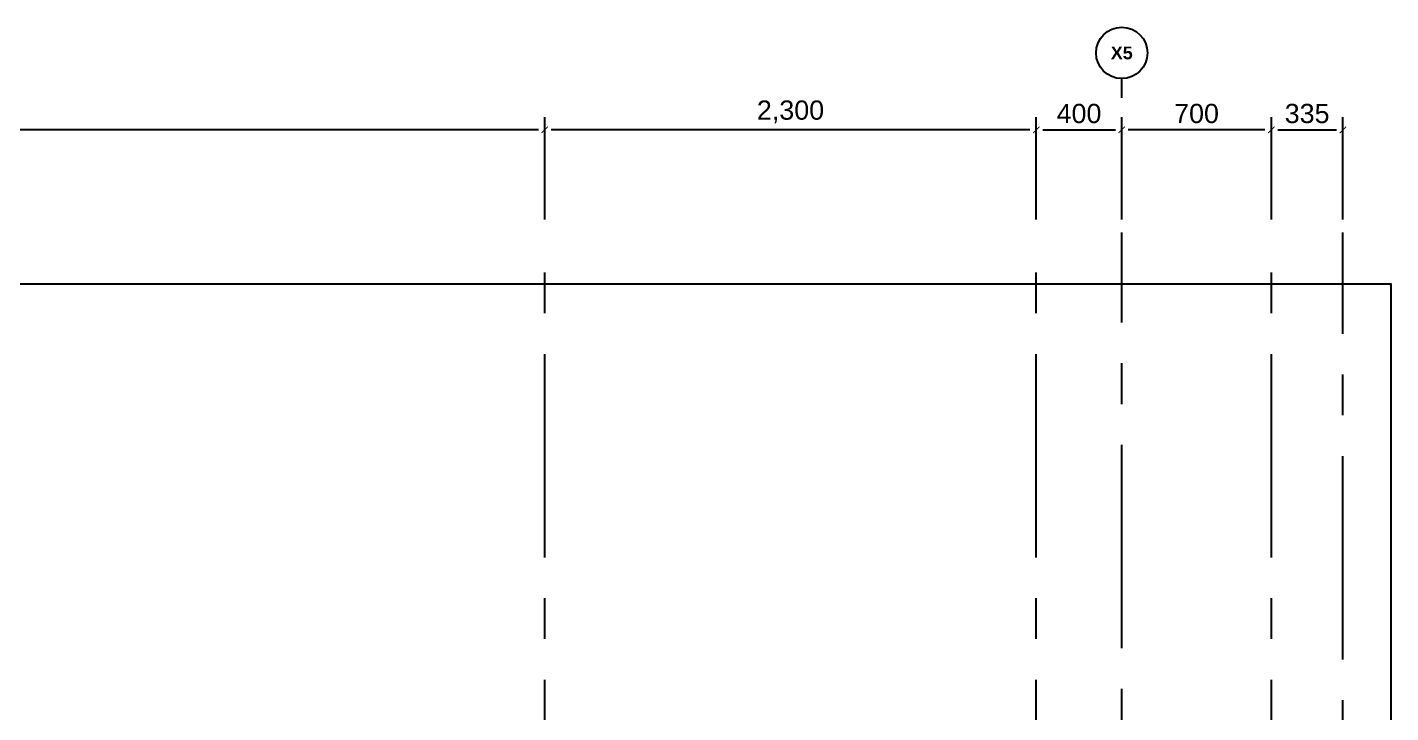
# Model space of a CAD drawing. Header units: millimetres. Extents: x 1155 to 49564, y 630 to 17190.
# Drawn here: x 15625 to 22005, y 12731 to 15938 of the extents above; entities that cross this region are included whole.
import ezdxf
from ezdxf.enums import TextEntityAlignment as Align

# ---------------------------------------------------------------- set-up
doc = ezdxf.new("R2010")
doc.units = ezdxf.units.MM
doc.header["$LTSCALE"] = 30
doc.header["$PDMODE"] = 1
doc.linetypes.add('CENTER', pattern=[50.8, 31.75, -6.35, 6.35, -6.35])
doc.layers.get('Defpoints').update_dxf_attribs({"color": 140})
doc.layers.add('A-기준선', color=144, linetype='Continuous', plot=False)
for name, color, linetype in [('CTR', 1, 'CENTER'), ('DIM', 7, 'Continuous'), ('TAG-BUBBLE', 6, 'Continuous')]:
    doc.layers.add(name, color=color, linetype=linetype)
doc.styles.add('00-GRID$0$ARIAL', font='arial.ttf')
doc.styles.add('ARIAL B', font='arialbd.ttf')
doc.dimstyles.new('CJA-30', dxfattribs={"dimscale": 30, "dimtxt": 3, "dimasz": 1, "dimexe": 2, "dimexo": 2, "dimgap": 1, "dimtad": 1, "dimdec": 0, "dimdsep": 46, "dimlunit": 6, "dimtxsty": '00-GRID$0$ARIAL', "dimblk": '00-GRID$0$_ArchTick', "dimcen": 1, "dimclrd": 7, "dimclre": 7, "dimclrt": 3, "dimadec": 0, "dimazin": 0, "dimtfac": 1, "dimtdec": 0, "dimtix": 1, "dimtmove": 2, "dimatfit": 3, "dimldrblk": '00-GRID$0$_ArchTick', "dimfxl": 1, "dimtolj": 1, "dimarcsym": 0})

# ---------------------------------------------------------------- blocks, each defined once
blk = doc.blocks.new('TAG-BUBBLE')
at = {"layer": 'TAG-BUBBLE', "ltscale": 0.2}
blk.add_line((0, 0), (0, 3), dxfattribs=at)
blk.add_circle((0, 7), 4, dxfattribs=at)
at = {"layer": 'TAG-BUBBLE', "color": 3, "style": 'ARIAL B'}
blk.add_attdef('GRID', text='', height=2, dxfattribs=at).set_placement((0, 7), align=Align.MIDDLE_CENTER)
blk = doc.blocks.new('00-GRID$0$_ArchTick')
at = {"color": 0, "linetype": 'ByBlock', "const_width": 0.15}
blk.add_lwpolyline([(-0.5, -0.5), (0.5, 0.5)], dxfattribs=at)
blk = doc.blocks.new('*D27')
at = {"layer": 'Defpoints', "color": 0}
for p in [(20746.3, 15458.3, 0), (20346.3, 14978.3), (20746.3, 14978.3)]:
    blk.add_point(p, dxfattribs=at)
at = {"layer": 'DIM', "color": 7, "lineweight": -2}
for p, q in [((20346.3, 15038.3), (20346.3, 15518.3)), ((20746.3, 15038.3), (20746.3, 15518.3)), ((20376.3, 15458.3), (20716.3, 15458.3))]:
    blk.add_line(p, q, dxfattribs=at)
at = {"layer": 'DIM', "color": 7, "lineweight": -2, "xscale": 30, "yscale": 30, "zscale": 30, "rotation": 180}
blk.add_blockref('00-GRID$0$_ArchTick', (20346.3, 15458.3), dxfattribs=at)
at = {"layer": 'DIM', "color": 7, "lineweight": -2, "xscale": 30, "yscale": 30, "zscale": 30}
blk.add_blockref('00-GRID$0$_ArchTick', (20746.3, 15458.3), dxfattribs=at)
at = {"layer": 'DIM', "color": 3, "insert": (20546.3, 15534.3), "char_height": 90, "attachment_point": 5, "style": '00-GRID$0$ARIAL'}
blk.add_mtext('\\A1;400', dxfattribs=at)
blk = doc.blocks.new('*D28')
at = {"layer": 'Defpoints', "color": 0}
for p in [(20746.3, 15458.3, 0), (20746.3, 14978.3), (21446.3, 14978.3)]:
    blk.add_point(p, dxfattribs=at)
at = {"layer": 'DIM', "color": 7, "lineweight": -2}
for p, q in [((20746.3, 15038.3), (20746.3, 15518.3)), ((21446.3, 15038.3), (21446.3, 15518.3)), ((21416.3, 15458.3), (20776.3, 15458.3))]:
    blk.add_line(p, q, dxfattribs=at)
at = {"layer": 'DIM', "color": 7, "lineweight": -2, "xscale": 30, "yscale": 30, "zscale": 30, "rotation": 180}
blk.add_blockref('00-GRID$0$_ArchTick', (20746.3, 15458.3), dxfattribs=at)
at = {"layer": 'DIM', "color": 7, "lineweight": -2, "xscale": 30, "yscale": 30, "zscale": 30}
blk.add_blockref('00-GRID$0$_ArchTick', (21446.3, 15458.3), dxfattribs=at)
at = {"layer": 'DIM', "color": 3, "insert": (21096.3, 15534.3), "char_height": 90, "attachment_point": 5, "style": '00-GRID$0$ARIAL'}
blk.add_mtext('\\A1;700', dxfattribs=at)
blk = doc.blocks.new('*D29')
at = {"layer": 'Defpoints', "color": 0}
for p in [(12546.3, 15458.3), (12546.3, 14978.3), (18046.3, 14978.3)]:
    blk.add_point(p, dxfattribs=at)
at = {"layer": 'DIM', "color": 7, "lineweight": -2}
for p, q in [((12546.3, 15038.3), (12546.3, 15518.3)), ((18046.3, 15038.3), (18046.3, 15518.3)), ((18016.3, 15458.3), (12576.3, 15458.3))]:
    blk.add_line(p, q, dxfattribs=at)
at = {"layer": 'DIM', "color": 7, "lineweight": -2, "xscale": 30, "yscale": 30, "zscale": 30, "rotation": 180}
blk.add_blockref('00-GRID$0$_ArchTick', (12546.3, 15458.3), dxfattribs=at)
at = {"layer": 'DIM', "color": 7, "lineweight": -2, "xscale": 30, "yscale": 30, "zscale": 30}
blk.add_blockref('00-GRID$0$_ArchTick', (18046.3, 15458.3), dxfattribs=at)
at = {"layer": 'DIM', "color": 3, "insert": (15296.3, 15542.4), "char_height": 90, "attachment_point": 5, "style": '00-GRID$0$ARIAL'}
blk.add_mtext('\\A1;5,500', dxfattribs=at)
blk = doc.blocks.new('*D35')
at = {"layer": 'Defpoints', "color": 0}
for p in [(18046.3, 15458.3, 0), (18046.3, 14978.3), (20346.3, 14978.3)]:
    blk.add_point(p, dxfattribs=at)
at = {"layer": 'DIM', "color": 7, "lineweight": -2}
for p, q in [((18046.3, 15038.3), (18046.3, 15518.3)), ((20346.3, 15038.3), (20346.3, 15518.3)), ((20316.3, 15458.3), (18076.3, 15458.3))]:
    blk.add_line(p, q, dxfattribs=at)
at = {"layer": 'DIM', "color": 7, "lineweight": -2, "xscale": 30, "yscale": 30, "zscale": 30, "rotation": 180}
blk.add_blockref('00-GRID$0$_ArchTick', (18046.3, 15458.3), dxfattribs=at)
at = {"layer": 'DIM', "color": 7, "lineweight": -2, "xscale": 30, "yscale": 30, "zscale": 30}
blk.add_blockref('00-GRID$0$_ArchTick', (20346.3, 15458.3), dxfattribs=at)
at = {"layer": 'DIM', "color": 3, "insert": (19196.3, 15542.4), "char_height": 90, "attachment_point": 5, "style": '00-GRID$0$ARIAL'}
blk.add_mtext('\\A1;2,300', dxfattribs=at)
blk = doc.blocks.new('*D108')
at = {"layer": 'Defpoints', "color": 0}
for p in [(21781.3, 15458.3, 0), (21446.3, 14978.3), (21781.3, 14978.3)]:
    blk.add_point(p, dxfattribs=at)
at = {"layer": 'DIM', "color": 7, "lineweight": -2}
for p, q in [((21446.3, 15038.3), (21446.3, 15518.3)), ((21781.3, 15038.3), (21781.3, 15518.3)), ((21476.3, 15458.3), (21751.3, 15458.3))]:
    blk.add_line(p, q, dxfattribs=at)
at = {"layer": 'DIM', "color": 7, "lineweight": -2, "xscale": 30, "yscale": 30, "zscale": 30, "rotation": 180}
blk.add_blockref('00-GRID$0$_ArchTick', (21446.3, 15458.3), dxfattribs=at)
at = {"layer": 'DIM', "color": 7, "lineweight": -2, "xscale": 30, "yscale": 30, "zscale": 30}
blk.add_blockref('00-GRID$0$_ArchTick', (21781.3, 15458.3), dxfattribs=at)
at = {"layer": 'DIM', "color": 3, "insert": (21613.8, 15534.3), "char_height": 90, "attachment_point": 5, "style": '00-GRID$0$ARIAL'}
blk.add_mtext('\\A1;335', dxfattribs=at)

msp = doc.modelspace()

# ---------------------------------------------------------------- linework, layer by layer
at = {"layer": 'A-기준선'}
msp.add_lwpolyline([(22005, 4075.5), (11800, 4075.5), (11800, 14738.3), (22005, 14738.3)], close=True, dxfattribs=at)
at = {"layer": 'CTR'}
for p, q in [((18046.3, 10408.7), (18046.3, 14978.3)), ((20346.3, 10408.7), (20346.3, 14978.3)), ((20746.3, 6936.3), (20746.3, 14978.3)), ((21446.3, 10408.7), (21446.3, 14978.3)), ((21781.3, 3835.5, 0), (21781.3, 14978.3, 0))]:
    msp.add_line(p, q, dxfattribs=at)

# ---------------------------------------------------------------- block references
at = {"layer": 'TAG-BUBBLE', "xscale": 30, "yscale": 30, "zscale": 30}
msp.add_blockref('TAG-BUBBLE', (20746.3, 15608.3, 0), dxfattribs=at).add_auto_attribs({'GRID': 'X5'})

# ---------------------------------------------------------------- dimensions: what is measured, and where the dimension line sits
at = {"layer": 'DIM'}
for base, p1, p2, picture, middle in [((12546.3, 15458.3), (18046.3, 14978.3, 0), (12546.3, 14978.3, 0), '*D29', (15296.3, 15542.4)), ((18046.3, 15458.3, 0), (20346.3, 14978.3), (18046.3, 14978.3, 0), '*D35', (19196.3, 15542.4, 0)), ((20746.3, 15458.3, 0), (21446.3, 14978.3, 0), (20746.3, 14978.3, 0), '*D28', (21096.3, 15534.3, 0))]:
    dim = msp.add_linear_dim(base=base, p1=p1, p2=p2, dimstyle='CJA-30', dxfattribs=at)
    dim.commit()
    dim.dimension.update_dxf_attribs({"geometry": picture, "text_midpoint": middle})
for base, p1, p2, picture, middle in [((20746.3, 15458.3, 0), (20346.3, 14978.3), (20746.3, 14978.3, 0), '*D27', (20546.3, 15534.3, 0)), ((21781.3, 15458.3, 0), (21446.3, 14978.3, 0), (21781.3, 14978.3, 0), '*D108', (21613.8, 15534.3, 0))]:
    dim = msp.add_linear_dim(base=base, p1=p1, p2=p2, angle=180, dimstyle='CJA-30', dxfattribs=at)
    dim.commit()
    dim.dimension.update_dxf_attribs({"geometry": picture, "text_midpoint": middle})

doc.saveas('drawing.dxf')
